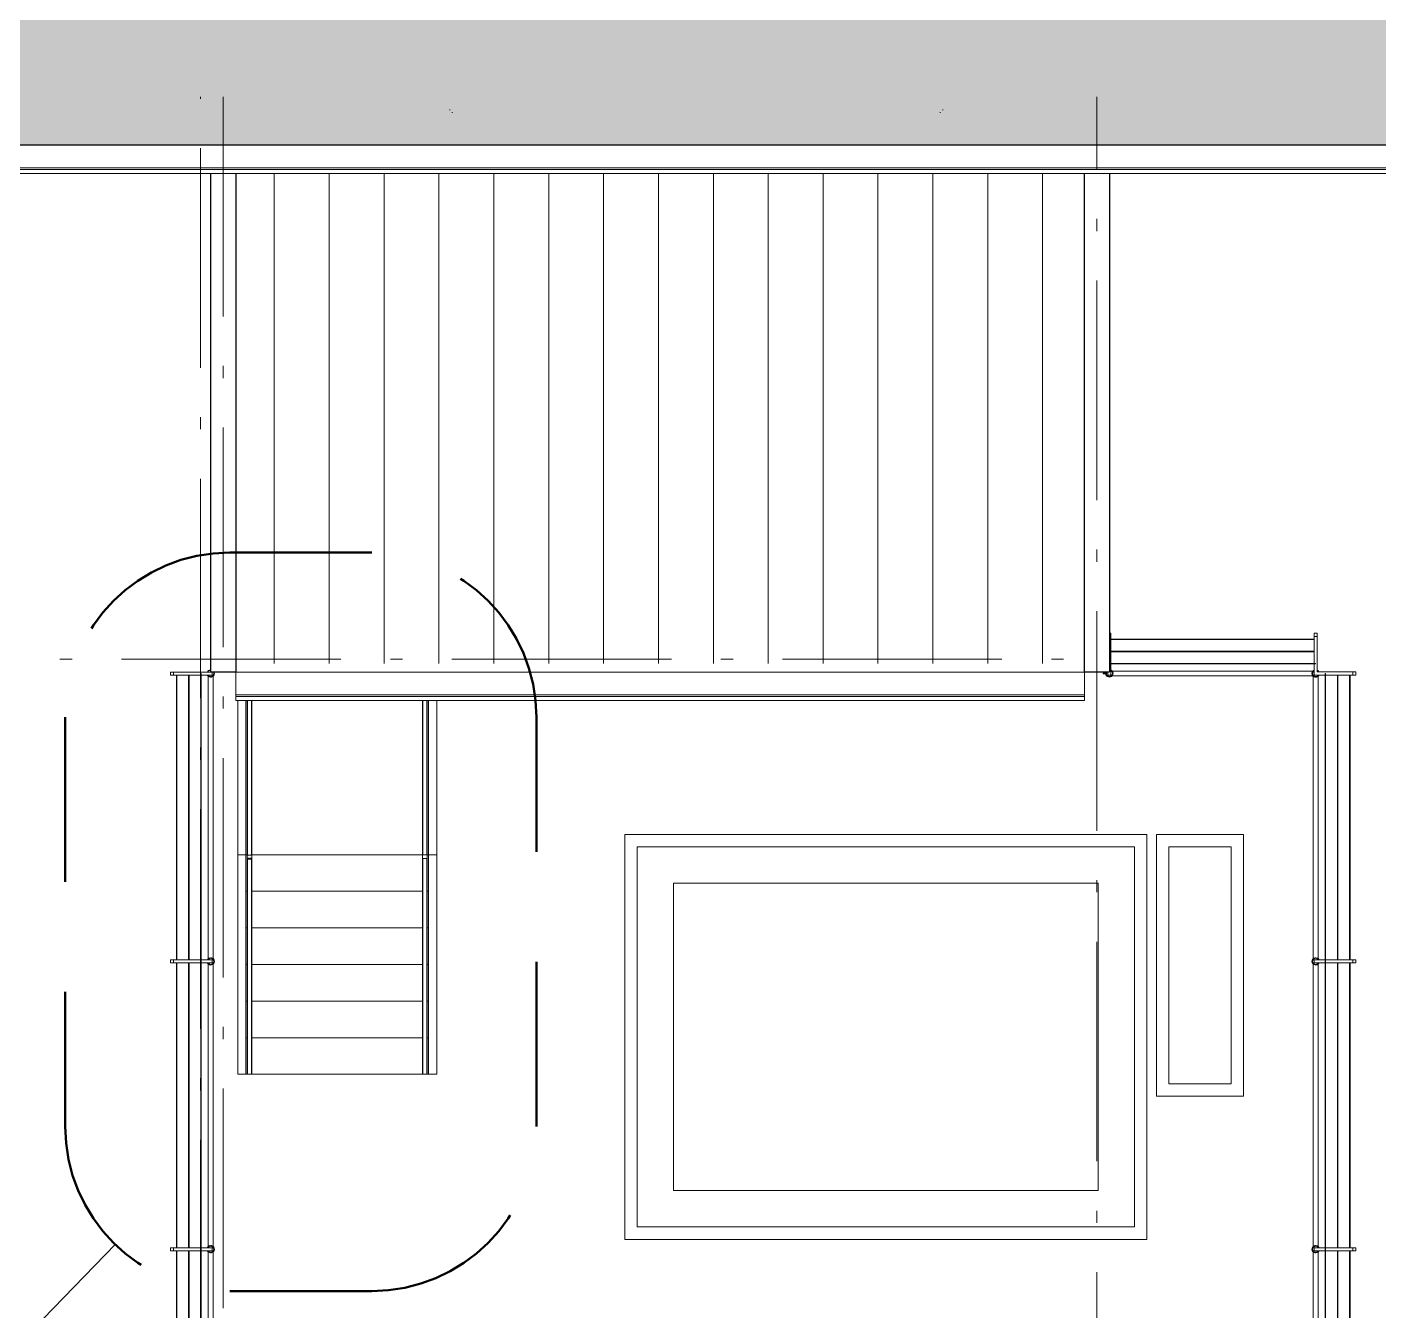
# Model space of a CAD drawing. Header units: metres. Extents: x -55 to 263, y -124 to 62.
# Drawn here: x 83.92 to 95.01, y -70.52 to -59.99 of the extents above; entities that cross this region are included whole.
import ezdxf

# ---------------------------------------------------------------- set-up
doc = ezdxf.new("R2010")
doc.units = ezdxf.units.M
doc.linetypes.add('01_Grid', pattern=[2.61, 1.8, -0.405, 0, -0.405])
doc.linetypes.add('05_Dash 2X', pattern=[2.25, 1.35, -0.9])
for name, color, linetype, lineweight in [('0-1', 7, 'Continuous', 5), ('03EJES-1', 1, '01_Grid', 5), ('06MUREXT-3', 92, 'Continuous', 30), ('13CIVERT', 7, 'Continuous', 5), ('14HATCH-1', 10, 'Continuous', 5), ('14HATCH-2', 254, 'Continuous', 5), ('29NOTAS', 2, 'Continuous', 5), ('29NOTAS-3', 2, '05_Dash 2X', 50), ('46BANQ', 8, 'Continuous', 5), ('53BAPS', 1, 'Continuous', 5), ('53BAPS-1', 53, 'Continuous', 5), ('54ESTRUCTURA-2', 9, 'Continuous', 30), ('54ESTRUCTURA-7', 213, 'Continuous', 9), ('54ESTRUCTURA-8', 255, 'Continuous', 9), ('55BARANDAL', 8, 'Continuous', 5), ('70LINEA', 1, 'Continuous', 5)]:
    doc.layers.add(name, color=color, linetype=linetype, lineweight=lineweight)

# ---------------------------------------------------------------- blocks, each defined once
blk = doc.blocks.new('22011_AR_rvt-1-A1 _ A250')
at = {"layer": '14HATCH-1'}
h = blk.add_hatch(color=256, dxfattribs=at)
h.paths.add_polyline_path([(194.783, -60.769), (194.791, -60.777), (194.797, -60.812), (194.92, -60.812), (194.926, -60.76), (194.92, -60.725), (194.797, -60.725), (194.791, -60.76)])
h.paths.add_polyline_path([(194.783, -45.715), (194.791, -45.724), (194.797, -45.759), (194.92, -45.759), (194.925, -45.7), (194.92, -45.672), (194.797, -45.672), (194.791, -45.706)])
h.paths.add_polyline_path([(194.783, -38.1), (194.791, -38.109), (194.797, -38.144), (194.92, -38.144), (194.926, -38.091), (194.92, -38.056), (194.797, -38.056), (194.791, -38.091)])
h.paths.add_polyline_path([(194.783, -30.475), (194.791, -30.484), (194.797, -30.519), (194.92, -30.519), (194.926, -30.466), (194.92, -30.432), (194.797, -30.432), (194.791, -30.466), (194.784, -30.474)])
h.paths.add_polyline_path([(194.783, -22.86), (194.792, -22.874), (194.797, -22.904), (194.92, -22.904), (194.924, -22.86), (194.791, -22.86)])
h.paths.add_polyline_path([(-11.898, -22.86), (-12.05, -22.86), (-12.041, -22.869), (-12.036, -22.904), (-11.912, -22.901), (-11.902, -22.864)])
h.paths.add_polyline_path([(-12.05, -60.96), (192.852, -60.96), (192.852, -60.903), (192.884, -60.903), (192.884, -60.96), (193.506, -60.96), (193.506, -60.903), (193.538, -60.903), (193.538, -60.96), (194.93, -60.96), (194.926, -60.82), (194.783, -60.82), (194.783, -60.717), (194.93, -60.717), (194.926, -45.767), (194.783, -45.767), (194.783, -45.664), (194.93, -45.664), (194.926, -38.152), (194.783, -38.152), (194.783, -38.048), (194.93, -38.048), (194.926, -30.527), (194.783, -30.527), (194.783, -30.424), (194.93, -30.424), (194.926, -22.912), (194.783, -22.912), (194.783, -22.86), (-11.898, -22.865), (-11.898, -22.912), (-12.05, -22.912), (-12.05, -60.847)])
h.paths.add_polyline_path([(-12.05, -60.769), (-12.041, -60.777), (-12.036, -60.812), (-11.912, -60.812), (-11.907, -60.777), (-11.898, -60.769), (-11.907, -60.76), (-11.912, -60.725), (-12.036, -60.725), (-12.041, -60.76)])
h.paths.add_polyline_path([(-11.931, -60.82), (-12.05, -60.82), (-12.05, -60.717), (-11.898, -60.717), (-11.898, -60.82), (-11.914, -60.82)])
h.paths.add_polyline_path([(176.78, -53.447), (176.248, -53.441), (176.23, -53.441), (176.23, -25.82), (176.61, -25.826), (177.144, -25.824), (177.33, -25.824), (177.33, -53.441), (176.892, -53.447), (176.804, -53.447)])
h.paths.add_polyline_path([(164.588, -53.447), (164.061, -53.441), (164.038, -53.441), (164.038, -25.82), (164.413, -25.826), (164.952, -25.824), (165.138, -25.824), (165.138, -53.441), (164.7, -53.447), (164.612, -53.447)])
h.paths.add_polyline_path([(152.396, -53.447), (151.869, -53.441), (151.846, -53.441), (151.846, -25.82), (152.221, -25.826), (152.76, -25.824), (152.946, -25.824), (152.946, -53.441), (152.508, -53.447), (152.42, -53.447)])
h.paths.add_polyline_path([(140.204, -53.447), (139.672, -53.441), (139.654, -53.441), (139.654, -25.82), (140.029, -25.826), (140.568, -25.824), (140.754, -25.825), (140.754, -53.441), (140.316, -53.447), (140.228, -53.447)])
h.paths.add_polyline_path([(128.012, -53.447), (127.485, -53.441), (127.462, -53.441), (127.462, -25.82), (127.837, -25.826), (128.376, -25.824), (128.562, -25.825), (128.562, -53.441), (128.124, -53.447), (128.036, -53.447)])
h.paths.add_polyline_path([(115.82, -53.447), (115.288, -53.441), (115.27, -53.441), (115.27, -25.82), (115.645, -25.826), (116.184, -25.824), (116.37, -25.825), (116.37, -53.441), (115.932, -53.447), (115.844, -53.447)])
h.paths.add_polyline_path([(103.628, -53.447), (103.101, -53.441), (103.078, -53.441), (103.078, -25.82), (103.453, -25.826), (103.992, -25.824), (104.178, -25.82), (104.178, -53.441), (103.74, -53.447), (103.652, -53.447)])
h.paths.add_polyline_path([(91.436, -53.447), (90.904, -53.441), (90.886, -53.441), (90.886, -25.82), (91.261, -25.826), (91.8, -25.824), (91.986, -25.825), (91.986, -53.441), (91.548, -53.447), (91.46, -53.447)])
h.paths.add_polyline_path([(79.244, -53.447), (78.712, -53.441), (78.694, -53.441), (78.694, -25.82), (79.069, -25.826), (79.608, -25.824), (79.794, -25.82), (79.794, -53.441), (79.356, -53.447), (79.268, -53.447)])
h.paths.add_polyline_path([(67.052, -53.447), (66.525, -53.441), (66.502, -53.441), (66.502, -25.82), (66.877, -25.826), (67.416, -25.824), (67.602, -25.82), (67.602, -53.441), (67.164, -53.447), (67.076, -53.447)])
h.paths.add_polyline_path([(54.86, -53.447), (54.333, -53.441), (54.31, -53.441), (54.31, -25.82), (54.736, -25.826), (55.224, -25.824), (55.41, -25.826), (55.41, -53.441), (54.972, -53.447), (54.884, -53.447)])
h.paths.add_polyline_path([(42.668, -53.447), (42.141, -53.441), (42.118, -53.441), (42.118, -25.82), (42.528, -25.826), (43.032, -25.824), (43.218, -25.826), (43.218, -53.441), (42.78, -53.447), (42.692, -53.447)])
h.paths.add_polyline_path([(30.476, -53.447), (29.949, -53.441), (29.926, -53.441), (29.926, -25.82), (30.301, -25.826), (30.84, -25.824), (31.026, -25.826), (31.026, -53.441), (30.588, -53.447), (30.5, -53.447)])
h.paths.add_polyline_path([(18.284, -53.447), (17.757, -53.441), (17.734, -53.441), (17.734, -25.82), (18.111, -25.826), (18.648, -25.824), (18.834, -25.826), (18.834, -53.441), (18.396, -53.447), (18.308, -53.447)])
h.paths.add_polyline_path([(6.092, -53.447), (5.565, -53.441), (5.542, -53.441), (5.542, -25.82), (5.917, -25.826), (6.456, -25.824), (6.642, -25.826), (6.642, -53.441), (6.204, -53.447), (6.116, -53.447)])
h.paths.add_polyline_path([(-6.1, -53.447), (-6.632, -53.441), (-6.65, -53.441), (-6.65, -25.82), (-6.275, -25.826), (-5.736, -25.824), (-5.55, -25.822), (-5.55, -53.441), (-5.988, -53.447), (-6.076, -53.447)])
h.paths.add_polyline_path([(-12.05, -53.34), (-12.041, -53.349), (-12.036, -53.384), (-11.912, -53.384), (-11.907, -53.349), (-11.898, -53.34), (-11.907, -53.331), (-11.912, -53.296), (-12.036, -53.296), (-12.041, -53.331)])
h.paths.add_polyline_path([(-11.898, -53.392), (-12.05, -53.392), (-12.05, -53.288), (-11.898, -53.288), (-11.898, -53.384)])
h.paths.add_polyline_path([(194.778, -53.34), (194.787, -53.352), (194.792, -53.384), (194.916, -53.384), (194.921, -53.349), (194.93, -53.34), (194.921, -53.331), (194.916, -53.296), (194.792, -53.296), (194.787, -53.331)])
h.paths.add_polyline_path([(194.787, -53.392), (194.778, -53.392), (194.778, -53.288), (194.93, -53.288), (194.93, -53.392), (194.792, -53.392)])
h.paths.add_polyline_path([(-12.05, -45.715), (-12.041, -45.724), (-12.036, -45.759), (-11.912, -45.759), (-11.907, -45.724), (-11.898, -45.715), (-11.908, -45.7), (-11.912, -45.672), (-12.036, -45.672), (-12.041, -45.706)])
h.paths.add_polyline_path([(-11.907, -45.767), (-12.05, -45.767), (-12.05, -45.664), (-11.898, -45.664), (-11.898, -45.767)])
h.paths.add_polyline_path([(-12.05, -38.1), (-12.041, -38.109), (-12.036, -38.144), (-11.912, -38.144), (-11.907, -38.109), (-11.898, -38.1), (-11.907, -38.091), (-11.912, -38.056), (-12.036, -38.056), (-12.041, -38.091)])
h.paths.add_polyline_path([(-11.907, -38.152), (-12.05, -38.152), (-12.05, -38.048), (-11.898, -38.048), (-11.898, -38.152)])
h.paths.add_polyline_path([(-12.05, -30.475), (-12.041, -30.484), (-12.036, -30.519), (-11.912, -30.519), (-11.907, -30.484), (-11.901, -30.472), (-11.907, -30.466), (-11.912, -30.432), (-12.036, -30.432), (-12.041, -30.466)])
h.paths.add_polyline_path([(-11.898, -30.527), (-12.05, -30.527), (-12.05, -30.424), (-11.898, -30.424), (-11.898, -30.484)])
at = {"layer": '53BAPS-1'}
for p, q in [((192.852, -60.962), (-12.05, -60.962)), ((192.852, -61.162), (-12.05, -61.162)), ((170.694, -61.15), (12.289, -61.15)), ((192.852, -61.196), (-12.05, -61.196))]:
    blk.add_line(p, q, dxfattribs=at)
at = {"layer": '54ESTRUCTURA-2'}
blk.add_line((-12.05, -60.96), (192.852, -60.96), dxfattribs=at)
blk = doc.blocks.new('JP-608 - JP-608-1565149-A1 _ A250')
at = {"layer": '54ESTRUCTURA-7'}
for p, q in [((140.178, -60.691), (140.178, -60.697)), ((140.199, -60.67), (140.199, -60.676))]:
    blk.add_line(p, q, dxfattribs=at)
blk = doc.blocks.new('JP-609 - JP-609-V508-A1 _ A250')
at = {"layer": '54ESTRUCTURA-7'}
for p, q in [((99.581, -60.676), (99.581, -60.67)), ((99.602, -60.697), (99.602, -60.691))]:
    blk.add_line(p, q, dxfattribs=at)
blk = doc.blocks.new('22011_ST_rvt-1-A1 _ A250')
at = {"layer": '54ESTRUCTURA-8'}
for name, p in [('JP-609 - JP-609-V508-A1 _ A250', (-12.192, 0)), ('JP-608 - JP-608-1565149-A1 _ A250', (-48.768, 0))]:
    blk.add_blockref(name, p, dxfattribs=at)
blk = doc.blocks.new('Railing - Railing-7553720-A1 _ A250')
at = {"layer": '55BARANDAL'}
for p, q in [((87.166, -65.516), (87.166, -66.78)), ((87.204, -65.516), (87.204, -66.78)), ((87.166, -66.78), (87.166, -66.811)), ((87.166, -66.811), (87.166, -68.58)), ((87.204, -66.78), (87.204, -66.811)), ((87.204, -66.811), (87.204, -68.58))]:
    blk.add_line(p, q, dxfattribs=at)
blk = doc.blocks.new('Top Rail Type - Top Rail_Internal_-7553723-A1 _ A250')
at = {"layer": '55BARANDAL'}
for p, q in [((87.169, -65.516), (87.169, -66.78)), ((87.2, -66.78), (87.2, -65.516)), ((87.169, -66.78), (87.2, -66.78)), ((87.169, -66.811), (87.169, -68.58)), ((87.2, -68.58), (87.2, -66.811))]:
    blk.add_line(p, q, dxfattribs=at)
at = {"layer": '55BARANDAL', "flags": 128}
for points in [[(87.169, -66.811), (87.169, -66.811), (87.171, -66.811), (87.173, -66.811), (87.177, -66.811), (87.18, -66.811), (87.185, -66.811), (87.189, -66.811), (87.193, -66.811), (87.196, -66.811), (87.198, -66.811), (87.2, -66.811), (87.2, -66.811)], [(87.2, -68.58), (87.2, -68.58), (87.198, -68.58), (87.196, -68.58), (87.193, -68.58), (87.189, -68.58), (87.185, -68.58), (87.18, -68.58), (87.177, -68.58), (87.173, -68.58), (87.171, -68.58), (87.169, -68.58), (87.169, -68.58)]]:
    blk.add_lwpolyline(points, dxfattribs=at)
blk = doc.blocks.new('Top Rail Type - Top Rail_Internal_-V518-A1 _ A250')
at = {"layer": '55BARANDAL'}
for p, q in [((87.169, -65.516), (87.169, -66.78)), ((87.2, -65.516), (87.2, -66.78)), ((87.169, -66.811), (87.169, -68.58)), ((87.2, -66.811), (87.2, -68.58))]:
    blk.add_line(p, q, dxfattribs=at)
blk = doc.blocks.new('Railing - Railing-8155880-A1 _ A250')
at = {"layer": '55BARANDAL'}
for p, q in [((85.727, -66.78), (85.727, -65.516)), ((85.765, -66.78), (85.765, -65.516)), ((85.727, -66.811), (85.727, -66.78)), ((85.727, -68.58), (85.727, -66.811)), ((85.765, -66.811), (85.765, -66.78)), ((85.765, -68.58), (85.765, -66.811))]:
    blk.add_line(p, q, dxfattribs=at)
blk = doc.blocks.new('Top Rail Type - Top Rail_Internal_-8156015-A1 _ A250')
at = {"layer": '55BARANDAL'}
for p, q in [((85.73, -65.516), (85.73, -66.78)), ((85.762, -66.78), (85.762, -65.516)), ((85.73, -66.811), (85.73, -68.58)), ((85.762, -68.58), (85.762, -66.811))]:
    blk.add_line(p, q, dxfattribs=at)
at = {"layer": '55BARANDAL', "flags": 128}
for points in [[(85.762, -66.78), (85.762, -66.781), (85.76, -66.782), (85.757, -66.783), (85.754, -66.784), (85.75, -66.784), (85.746, -66.784), (85.742, -66.784), (85.738, -66.784), (85.735, -66.783), (85.732, -66.782), (85.731, -66.781), (85.73, -66.78)], [(85.742, -66.807), (85.738, -66.808), (85.735, -66.808), (85.732, -66.809), (85.731, -66.81), (85.73, -66.811)], [(85.73, -66.811), (85.731, -66.812), (85.732, -66.813), (85.735, -66.814), (85.738, -66.815), (85.742, -66.815), (85.746, -66.816), (85.75, -66.815), (85.754, -66.815), (85.757, -66.814), (85.76, -66.813), (85.762, -66.812), (85.762, -66.811)], [(85.762, -66.811), (85.762, -66.81), (85.76, -66.809), (85.757, -66.808), (85.754, -66.808), (85.75, -66.807)], [(85.762, -68.58), (85.762, -68.58), (85.76, -68.58), (85.757, -68.58), (85.754, -68.58), (85.75, -68.58), (85.746, -68.58), (85.742, -68.58), (85.738, -68.58), (85.735, -68.58), (85.732, -68.58), (85.731, -68.58), (85.73, -68.58)]]:
    blk.add_lwpolyline(points, dxfattribs=at)
blk = doc.blocks.new('Top Rail Type - Top Rail_Internal_-V529-A1 _ A250')
at = {"layer": '55BARANDAL'}
for p, q in [((85.73, -66.78), (85.73, -65.516)), ((85.762, -66.78), (85.762, -65.516)), ((85.73, -66.811), (85.762, -66.811)), ((85.73, -68.58), (85.73, -66.811)), ((85.762, -68.58), (85.762, -66.811))]:
    blk.add_line(p, q, dxfattribs=at)
blk = doc.blocks.new('Railing - Wire Post - Chainlink-V536-A1 _ A250')
at = {"layer": '55BARANDAL'}
for p, q in [((-0.331, 0.013), (-0.331, -0.013)), ((-0.331, 0.013), (-0.304, 0.013)), ((-0.304, 0.013), (-0.304, -0.013)), ((-0.013, 0.013), (-0.304, 0.013)), ((0.013, -0.013), (0.013, 0.013)), ((-0.331, -0.013), (-0.304, -0.013)), ((0.013, -0.013), (-0.304, -0.013))]:
    blk.add_line(p, q, dxfattribs=at)
for radius, start, end in [(0.0301, 206.3748, 2.2872), (0.0301, 206.3748, 2.2872), (0.0301, 119.4471, 148.7371), (0.0301, 119.4471, 148.7371), (0.0301, 119.4471, 148.7371), (0.0301, 119.4471, 148.7371), (0.0301, 119.4471, 148.7371), (0.0301, 119.4471, 148.7371), (0.0301, 119.4471, 148.7371), (0.0301, 119.4471, 148.7371), (0.0301, 119.4471, 148.7371), (0.0301, 119.4471, 148.7371), (0.0301, 119.4471, 148.7371), (0.0301, 119.4471, 148.7371), (0.0251, 120, 150), (0.0251, 210, 0), (0.0251, 126, 148.3274), (0.0251, 270, 54), (0.0251, 0, 60), (0.0301, 2.2872, 60.8672), (0.0301, 2.2872, 60.8672), (0.0301, 46.2222, 60.8672), (0.0301, 46.2222, 60.8672), (0.0301, 46.2222, 60.8672), (0.0301, 46.2222, 60.8672), (0.0301, 46.2222, 60.8672), (0.0301, 46.2222, 60.8672), (0.0301, 46.2222, 60.8672), (0.0301, 46.2222, 60.8672), (0.0301, 46.2222, 60.8672), (0.0301, 46.2222, 60.8672), (0.0251, 0, 30), (0.0251, 330, 0), (0.0301, 206.3748, 220.5487), (0.0301, 206.3748, 220.5487), (0.0301, 206.3748, 220.5487), (0.0301, 206.3748, 220.5487), (0.0301, 206.3748, 220.5487), (0.0301, 206.3748, 220.5487), (0.0301, 206.3748, 220.5487), (0.0301, 206.3748, 220.5487), (0.0301, 206.3748, 220.5487), (0.0301, 206.3748, 220.5487), (0.0251, 211.6726, 270), (0.0251, 240, 300)]:
    blk.add_arc((0, 0), radius, start, end, dxfattribs=at)
blk = doc.blocks.new('Railing - Wire Post - Chainlink-V537-A1 _ A250')
at = {"layer": '55BARANDAL'}
for p, q in [((-0.331, 0.013), (-0.331, -0.012)), ((-0.331, 0.013), (-0.304, 0.013)), ((-0.304, 0.013), (-0.304, -0.012)), ((0.013, 0.013), (-0.304, 0.013)), ((0.013, -0.012), (0.013, 0.013)), ((-0.331, -0.012), (-0.304, -0.012)), ((0.013, -0.012), (-0.304, -0.012)), ((-0.003, -0.03), (-0.003, -0.052)), ((-0.003, -0.052), (-0.003, -0.03)), ((-0.003, -0.03), (-0.003, -0.052)), ((-0.003, -0.052), (-0.003, -0.03)), ((-0.003, -0.03), (-0.003, -0.052)), ((-0.003, -0.052), (-0.003, -0.03)), ((-0.003, -0.03), (-0.003, -0.052)), ((-0.003, -0.052), (-0.003, -0.03)), ((-0.002, -0.052), (-0.002, -0.033))]:
    blk.add_line(p, q, dxfattribs=at)
for radius, start, end in [(0.0301, 2.2872, 148.7371), (0.0301, 2.2872, 148.7371), (0.0301, 134.0921, 148.7371), (0.0301, 134.0921, 148.7371), (0.0301, 134.0921, 148.7371), (0.0301, 134.0921, 148.7371), (0.0301, 134.0921, 148.7371), (0.0301, 134.0921, 148.7371), (0.0301, 134.0921, 148.7371), (0.0301, 134.0921, 148.7371), (0.0251, 0, 150), (0.0251, 90, 148.3274), (0.0251, 60, 120), (0.0251, 325.3957, 90), (0.0301, 2.2872, 46.2222), (0.0301, 2.2872, 46.2222), (0.0301, 2.2872, 46.2222), (0.0301, 2.2872, 46.2222), (0.0301, 2.2872, 46.2222), (0.0301, 2.2872, 46.2222), (0.0301, 2.2872, 46.2222), (0.0301, 2.2872, 46.2222), (0.0251, 0, 30), (0.0251, 0, 30), (0.0251, 0, 30), (0.0251, 0, 30), (0.0251, 0, 30), (0.0251, 0, 30), (0.0251, 0, 30), (0.0251, 0, 30), (0.0251, 0, 30), (0.0251, 330, 0), (0.0251, 330, 0), (0.0251, 330, 0), (0.0251, 330, 0), (0.0251, 330, 0), (0.0251, 330, 0), (0.0251, 330, 0), (0.0251, 330, 0), (0.0251, 330, 0), (0.0251, 330, 0), (0.0301, 333.9395, 2.2872), (0.0301, 333.9395, 2.2872), (0.0301, 333.9395, 2.2872), (0.0301, 333.9395, 2.2872), (0.0301, 333.9395, 2.2872), (0.0301, 333.9395, 2.2872), (0.0301, 333.9395, 2.2872), (0.0301, 333.9395, 2.2872), (0.0301, 333.9395, 2.2872), (0.0301, 333.9395, 2.2872), (0.0301, 206.3748, 263.0702), (0.0301, 206.3748, 263.0702), (0.0301, 206.3748, 263.0702), (0.0301, 206.3748, 263.0702), (0.0301, 206.3748, 263.0702), (0.0301, 206.3748, 263.0702), (0.0301, 206.3748, 263.0702), (0.0301, 206.3748, 263.0702), (0.0301, 206.3748, 263.0702), (0.0301, 206.3748, 263.0702), (0.0251, 210, 270), (0.0251, 211.6726, 270), (0.0251, 240, 270), (0.0251, 240, 270), (0.0251, 240, 270), (0.0251, 240, 270), (0.0251, 240, 270), (0.0251, 240, 270), (0.0251, 240, 270), (0.0251, 240, 270), (0.0251, 240, 270), (0.0301, 265.2285, 270), (0.0301, 265.2285, 270), (0.0301, 265.2285, 270), (0.0301, 265.2285, 270), (0.0301, 265.2285, 270), (0.0301, 265.2285, 270), (0.0301, 265.2285, 270), (0.0301, 265.2285, 270)]:
    blk.add_arc((0, 0), radius, start, end, dxfattribs=at)
blk = doc.blocks.new('Railing - Wire Post - Chainlink-V524-A1 _ A250')
at = {"layer": '55BARANDAL'}
for p, q in [((-0.331, 0.013), (-0.331, -0.012)), ((-0.331, 0.013), (-0.304, 0.013)), ((-0.304, 0.013), (-0.304, -0.012)), ((0.013, 0.013), (-0.304, 0.013)), ((0.013, -0.012), (0.013, 0.013)), ((-0.331, -0.012), (-0.304, -0.012)), ((0.013, -0.012), (-0.304, -0.012))]:
    blk.add_line(p, q, dxfattribs=at)
for radius, start, end in [(0.0301, 206.3748, 2.2872), (0.0301, 206.3748, 2.2872), (0.0301, 2.2872, 148.7371), (0.0301, 2.2872, 148.7371), (0.0301, 134.0921, 148.7371), (0.0301, 134.0921, 148.7371), (0.0301, 134.0921, 148.7371), (0.0301, 134.0921, 148.7371), (0.0301, 134.0921, 148.7371), (0.0301, 134.0921, 148.7371), (0.0301, 134.0921, 148.7371), (0.0301, 134.0921, 148.7371), (0.0301, 134.0921, 148.7371), (0.0301, 134.0921, 148.7371), (0.0251, 0, 150), (0.0251, 210, 0), (0.0251, 90, 148.3274), (0.0251, 60, 120), (0.0251, 270, 90), (0.0301, 2.2872, 46.2222), (0.0301, 2.2872, 46.2222), (0.0301, 2.2872, 46.2222), (0.0301, 2.2872, 46.2222), (0.0301, 2.2872, 46.2222), (0.0301, 2.2872, 46.2222), (0.0301, 2.2872, 46.2222), (0.0301, 2.2872, 46.2222), (0.0301, 2.2872, 46.2222), (0.0301, 2.2872, 46.2222), (0.0251, 0, 30), (0.0251, 0, 30), (0.0251, 0, 30), (0.0251, 0, 30), (0.0251, 0, 30), (0.0251, 0, 30), (0.0251, 0, 30), (0.0251, 0, 30), (0.0251, 0, 30), (0.0251, 0, 30), (0.0251, 0, 30), (0.0251, 330, 0), (0.0251, 330, 0), (0.0251, 330, 0), (0.0251, 330, 0), (0.0251, 330, 0), (0.0251, 330, 0), (0.0251, 330, 0), (0.0251, 330, 0), (0.0251, 330, 0), (0.0251, 330, 0), (0.0251, 330, 0), (0.0301, 319.7656, 2.2872), (0.0301, 319.7656, 2.2872), (0.0301, 319.7656, 2.2872), (0.0301, 319.7656, 2.2872), (0.0301, 319.7656, 2.2872), (0.0301, 319.7656, 2.2872), (0.0301, 319.7656, 2.2872), (0.0301, 319.7656, 2.2872), (0.0301, 319.7656, 2.2872), (0.0301, 319.7656, 2.2872), (0.0301, 206.3748, 220.5487), (0.0301, 206.3748, 220.5487), (0.0301, 206.3748, 220.5487), (0.0301, 206.3748, 220.5487), (0.0301, 206.3748, 220.5487), (0.0301, 206.3748, 220.5487), (0.0301, 206.3748, 220.5487), (0.0301, 206.3748, 220.5487), (0.0301, 206.3748, 220.5487), (0.0301, 206.3748, 220.5487), (0.0251, 211.6726, 270), (0.0251, 240, 300)]:
    blk.add_arc((0, 0), radius, start, end, dxfattribs=at)
blk = doc.blocks.new('Railing - Wire Post - Chainlink-V538-A1 _ A250')
at = {"layer": '55BARANDAL'}
for p, q in [((-0.331, 0.013), (-0.331, -0.012)), ((-0.331, 0.013), (-0.304, 0.013)), ((-0.304, 0.013), (-0.304, -0.012)), ((0.013, 0.013), (-0.304, 0.013)), ((0.013, -0.012), (0.013, 0.013)), ((-0.331, -0.012), (-0.304, -0.012)), ((0.013, -0.012), (-0.304, -0.012))]:
    blk.add_line(p, q, dxfattribs=at)
for radius, start, end in [(0.0301, 206.3748, 2.2872), (0.0301, 206.3748, 2.2872), (0.0301, 2.2872, 148.7371), (0.0301, 2.2872, 148.7371), (0.0301, 134.0921, 148.7371), (0.0301, 134.0921, 148.7371), (0.0301, 134.0921, 148.7371), (0.0301, 134.0921, 148.7371), (0.0301, 134.0921, 148.7371), (0.0301, 134.0921, 148.7371), (0.0301, 134.0921, 148.7371), (0.0301, 134.0921, 148.7371), (0.0301, 134.0921, 148.7371), (0.0251, 0, 150), (0.0251, 210, 0), (0.0251, 90, 148.3274), (0.0251, 60, 120), (0.0251, 270, 90), (0.0301, 2.2872, 46.2222), (0.0301, 2.2872, 46.2222), (0.0301, 2.2872, 46.2222), (0.0301, 2.2872, 46.2222), (0.0301, 2.2872, 46.2222), (0.0301, 2.2872, 46.2222), (0.0301, 2.2872, 46.2222), (0.0301, 2.2872, 46.2222), (0.0301, 2.2872, 46.2222), (0.0251, 0, 30), (0.0251, 0, 30), (0.0251, 0, 30), (0.0251, 0, 30), (0.0251, 0, 30), (0.0251, 0, 30), (0.0251, 0, 30), (0.0251, 0, 30), (0.0251, 0, 30), (0.0251, 0, 30), (0.0251, 330, 0), (0.0251, 330, 0), (0.0251, 330, 0), (0.0251, 330, 0), (0.0251, 330, 0), (0.0251, 330, 0), (0.0251, 330, 0), (0.0251, 330, 0), (0.0251, 330, 0), (0.0251, 330, 0), (0.0301, 319.7656, 2.2872), (0.0301, 319.7656, 2.2872), (0.0301, 319.7656, 2.2872), (0.0301, 319.7656, 2.2872), (0.0301, 319.7656, 2.2872), (0.0301, 319.7656, 2.2872), (0.0301, 319.7656, 2.2872), (0.0301, 319.7656, 2.2872), (0.0301, 319.7656, 2.2872), (0.0301, 206.3748, 220.5487), (0.0301, 206.3748, 220.5487), (0.0301, 206.3748, 220.5487), (0.0301, 206.3748, 220.5487), (0.0301, 206.3748, 220.5487), (0.0301, 206.3748, 220.5487), (0.0301, 206.3748, 220.5487), (0.0301, 206.3748, 220.5487), (0.0301, 206.3748, 220.5487), (0.0251, 211.6726, 270), (0.0251, 240, 300)]:
    blk.add_arc((0, 0), radius, start, end, dxfattribs=at)
blk = doc.blocks.new('Railing - Railing-8357510-A1 _ A250')
at = {"layer": '55BARANDAL'}
for p, q in [((85.347, -65.294), (85.347, -72.374)), ((85.351, -65.294), (85.347, -65.294)), ((85.351, -72.374), (85.351, -65.294)), ((85.147, -65.306), (85.147, -67.641)), ((85.151, -67.641), (85.151, -65.306)), ((85.247, -65.306), (85.247, -67.641)), ((85.251, -67.641), (85.251, -65.306)), ((85.409, -65.307), (85.409, -67.641)), ((85.449, -67.641), (85.449, -65.307)), ((85.147, -67.666), (85.147, -70.001)), ((85.151, -70.001), (85.151, -67.666)), ((85.247, -67.666), (85.247, -70.001)), ((85.251, -70.001), (85.251, -67.666)), ((85.409, -67.667), (85.409, -70.001)), ((85.449, -70.001), (85.449, -67.667)), ((85.147, -70.026), (85.147, -72.361)), ((85.151, -72.361), (85.151, -70.026)), ((85.247, -70.026), (85.247, -72.361)), ((85.251, -72.361), (85.251, -70.026)), ((85.409, -70.027), (85.409, -72.359)), ((85.449, -72.359), (85.449, -70.027)), ((85.347, -72.374), (85.351, -72.374))]:
    blk.add_line(p, q, dxfattribs=at)
at = {"extrusion": (0, 0, -1), "zscale": -1, "rotation": 180}
for name, p in [('Railing - Wire Post - Chainlink-V537-A1 _ A250', (-85.429, -65.294)), ('Railing - Wire Post - Chainlink-V538-A1 _ A250', (-85.429, -67.654)), ('Railing - Wire Post - Chainlink-V524-A1 _ A250', (-85.429, -70.014)), ('Railing - Wire Post - Chainlink-V536-A1 _ A250', (-85.429, -72.374))]:
    blk.add_blockref(name, p, dxfattribs=at)
blk = doc.blocks.new('Railing - Wire Post - Chainlink-V521-A1 _ A250')
at = {"layer": '55BARANDAL'}
for p, q in [((-0.331, 0.013), (-0.331, -0.012)), ((-0.331, 0.013), (-0.304, 0.013)), ((-0.304, 0.013), (-0.304, -0.012)), ((0.013, 0.013), (-0.304, 0.013)), ((0.013, -0.012), (0.013, 0.013)), ((-0.331, -0.012), (-0.304, -0.012)), ((0.013, -0.012), (-0.304, -0.012))]:
    blk.add_line(p, q, dxfattribs=at)
for radius, start, end in [(0.0301, 206.3748, 2.2872), (0.0301, 206.3748, 2.2872), (0.0301, 119.4471, 148.7371), (0.0301, 119.4471, 148.7371), (0.0301, 119.4471, 148.7371), (0.0301, 119.4471, 148.7371), (0.0301, 119.4471, 148.7371), (0.0301, 119.4471, 148.7371), (0.0301, 119.4471, 148.7371), (0.0301, 119.4471, 148.7371), (0.0301, 119.4471, 148.7371), (0.0301, 119.4471, 148.7371), (0.0301, 119.4471, 148.7371), (0.0301, 119.4471, 148.7371), (0.0251, 120, 150), (0.0251, 210, 0), (0.0251, 126, 148.3274), (0.0251, 270, 54), (0.0251, 0, 60), (0.0301, 2.2872, 60.8672), (0.0301, 2.2872, 60.8672), (0.0301, 46.2222, 60.8672), (0.0301, 46.2222, 60.8672), (0.0301, 46.2222, 60.8672), (0.0301, 46.2222, 60.8672), (0.0301, 46.2222, 60.8672), (0.0301, 46.2222, 60.8672), (0.0301, 46.2222, 60.8672), (0.0301, 46.2222, 60.8672), (0.0301, 46.2222, 60.8672), (0.0301, 46.2222, 60.8672), (0.0251, 0, 30), (0.0251, 330, 0), (0.0301, 206.3748, 220.5487), (0.0301, 206.3748, 220.5487), (0.0301, 206.3748, 220.5487), (0.0301, 206.3748, 220.5487), (0.0301, 206.3748, 220.5487), (0.0301, 206.3748, 220.5487), (0.0301, 206.3748, 220.5487), (0.0301, 206.3748, 220.5487), (0.0301, 206.3748, 220.5487), (0.0301, 206.3748, 220.5487), (0.0251, 211.6726, 270), (0.0251, 240, 300)]:
    blk.add_arc((0, 0), radius, start, end, dxfattribs=at)
blk = doc.blocks.new('Railing - Wire Post - Chainlink-V539-A1 _ A250')
at = {"layer": '55BARANDAL'}
for p, q in [((-0.331, 0.013), (-0.331, -0.013)), ((-0.331, 0.013), (-0.304, 0.013)), ((-0.304, 0.013), (-0.304, -0.013)), ((0.013, 0.013), (-0.304, 0.013)), ((0.013, -0.013), (0.013, 0.013)), ((-0.331, -0.013), (-0.304, -0.013)), ((-0.013, -0.013), (-0.304, -0.013))]:
    blk.add_line(p, q, dxfattribs=at)
for radius, start, end in [(0.0301, 2.2872, 148.7371), (0.0301, 2.2872, 148.7371), (0.0301, 134.0921, 148.7371), (0.0301, 134.0921, 148.7371), (0.0301, 134.0921, 148.7371), (0.0301, 134.0921, 148.7371), (0.0301, 134.0921, 148.7371), (0.0301, 134.0921, 148.7371), (0.0301, 134.0921, 148.7371), (0.0301, 134.0921, 148.7371), (0.0301, 134.0921, 148.7371), (0.0301, 134.0921, 148.7371), (0.0251, 0, 150), (0.0251, 90, 148.3274), (0.0251, 60, 120), (0.0251, 306, 90), (0.0251, 300, 0), (0.0301, 305.5918, 2.2872), (0.0301, 305.5918, 2.2872), (0.0251, 0, 30), (0.0251, 330, 0), (0.0301, 206.3748, 234.7225), (0.0301, 206.3748, 234.7225), (0.0301, 206.3748, 234.7225), (0.0301, 206.3748, 234.7225), (0.0301, 206.3748, 234.7225), (0.0301, 206.3748, 234.7225), (0.0301, 206.3748, 234.7225), (0.0301, 206.3748, 234.7225), (0.0301, 206.3748, 234.7225), (0.0301, 206.3748, 234.7225), (0.0301, 206.3748, 234.7225), (0.0301, 206.3748, 234.7225), (0.0251, 210, 240), (0.0251, 211.6726, 234), (0.0301, 305.5918, 319.7656), (0.0301, 305.5918, 319.7656), (0.0301, 305.5918, 319.7656), (0.0301, 305.5918, 319.7656), (0.0301, 305.5918, 319.7656), (0.0301, 305.5918, 319.7656), (0.0301, 305.5918, 319.7656), (0.0301, 305.5918, 319.7656), (0.0301, 305.5918, 319.7656), (0.0301, 305.5918, 319.7656)]:
    blk.add_arc((0, 0), radius, start, end, dxfattribs=at)
blk = doc.blocks.new('Railing - Railing-8357824-A1 _ A250')
at = {"layer": '55BARANDAL'}
for p, q in [((94.567, -65.294), (94.567, -72.374)), ((94.571, -65.294), (94.567, -65.294)), ((94.571, -72.374), (94.571, -65.294)), ((94.469, -65.308), (94.469, -67.641)), ((94.509, -67.641), (94.509, -65.308)), ((94.667, -65.306), (94.667, -67.641)), ((94.671, -67.641), (94.671, -65.306)), ((94.767, -65.306), (94.767, -67.641)), ((94.771, -67.641), (94.771, -65.306)), ((94.469, -67.667), (94.469, -70.001)), ((94.509, -70.001), (94.509, -67.667)), ((94.667, -67.666), (94.667, -70.001)), ((94.671, -70.001), (94.671, -67.666)), ((94.767, -67.666), (94.767, -70.001)), ((94.771, -70.001), (94.771, -67.666)), ((94.469, -70.027), (94.469, -72.361)), ((94.509, -72.361), (94.509, -70.027)), ((94.667, -70.026), (94.667, -72.361)), ((94.671, -72.361), (94.671, -70.026)), ((94.767, -70.026), (94.767, -72.361)), ((94.771, -72.361), (94.771, -70.026)), ((94.567, -72.374), (94.571, -72.374))]:
    blk.add_line(p, q, dxfattribs=at)
at = {"rotation": 180}
for name, p in [('Railing - Wire Post - Chainlink-V539-A1 _ A250', (94.489, -65.294)), ('Railing - Wire Post - Chainlink-V524-A1 _ A250', (94.489, -67.654)), ('Railing - Wire Post - Chainlink-V524-A1 _ A250', (94.489, -70.014)), ('Railing - Wire Post - Chainlink-V521-A1 _ A250', (94.489, -72.374))]:
    blk.add_blockref(name, p, dxfattribs=at)
blk = doc.blocks.new('Railing - Wire Post - Chainlink-V540-A1 _ A250')
at = {"layer": '55BARANDAL'}
for p, q in [((0.013, 0.013), (-0.014, 0.013)), ((-0.003, 0.052), (-0.003, 0.03)), ((-0.003, 0.03), (-0.003, 0.052)), ((-0.003, 0.052), (-0.003, 0.03)), ((-0.003, 0.03), (-0.003, 0.052)), ((-0.003, 0.052), (-0.003, 0.03)), ((-0.003, 0.03), (-0.003, 0.052)), ((0.002, 0.052), (-0.003, 0.052)), ((-0.003, 0.052), (-0.003, 0.03)), ((-0.003, 0.03), (-0.003, 0.052)), ((-0.003, 0.052), (-0.003, 0.03)), ((-0.003, 0.03), (-0.003, 0.052)), ((-0.002, 0.052), (0.001, 0.052)), ((-0.002, 0.033), (-0.002, 0.052)), ((-0.002, 0.033), (-0.002, 0.044)), ((0.001, 0.033), (-0.002, 0.033)), ((0.001, 0.052), (0.001, 0.033)), ((0.001, 0.044), (0.001, 0.033)), ((0.002, 0.03), (0.002, 0.052)), ((0.002, 0.052), (0.002, 0.03)), ((0.002, 0.03), (0.002, 0.052)), ((0.002, 0.052), (0.002, 0.03)), ((0.002, 0.03), (0.002, 0.052)), ((0.002, 0.052), (0.002, 0.03)), ((0.002, 0.03), (0.002, 0.052)), ((0.002, 0.052), (0.002, 0.03)), ((0.002, 0.03), (0.002, 0.052)), ((0.002, 0.052), (0.002, 0.03)), ((0.013, -0.013), (0.013, 0.013)), ((-0.331, -0.001), (-0.331, -0.013)), ((-0.331, -0.013), (-0.304, -0.013)), ((-0.304, -0.001), (-0.304, -0.013)), ((0.013, -0.013), (-0.304, -0.013))]:
    blk.add_line(p, q, dxfattribs=at)
for radius, start, end in [(0.0301, 206.3748, 2.2872), (0.0301, 206.3748, 2.2872), (0.0251, 210, 0), (0.0301, 2.2872, 116.857), (0.0301, 2.2872, 116.857), (0.0301, 2.2872, 116.857), (0.0301, 2.2872, 116.857), (0.0301, 2.2872, 116.857), (0.0301, 2.2872, 116.857), (0.0301, 2.2872, 116.857), (0.0301, 2.2872, 116.857), (0.0301, 2.2872, 116.857), (0.0301, 2.2872, 116.857), (0.0301, 2.2872, 116.857), (0.0301, 2.2872, 116.857), (0.0251, 90, 123.0507), (0.0251, 0, 120), (0.0251, 60, 120), (0.0251, 60, 120), (0.0251, 60, 120), (0.0251, 60, 120), (0.0251, 60, 120), (0.0251, 60, 120), (0.0251, 60, 120), (0.0251, 60, 120), (0.0251, 60, 120), (0.0251, 60, 120), (0.0251, 60, 120), (0.0301, 85.2285, 94.7715), (0.0301, 85.2285, 94.7715), (0.0301, 85.2285, 94.7715), (0.0301, 85.2285, 94.7715), (0.0301, 85.2285, 94.7715), (0.0301, 85.2285, 94.7715), (0.0301, 85.2285, 94.7715), (0.0301, 85.2285, 94.7715), (0.0301, 85.2285, 94.7715), (0.0301, 85.2285, 94.7715), (0.0251, 270, 90), (0.0251, 0, 30), (0.0251, 0, 30), (0.0251, 0, 30), (0.0251, 0, 30), (0.0251, 0, 30), (0.0251, 0, 30), (0.0251, 0, 30), (0.0251, 0, 30), (0.0251, 0, 30), (0.0251, 0, 30), (0.0251, 0, 30), (0.0251, 330, 0), (0.0251, 330, 0), (0.0251, 330, 0), (0.0251, 330, 0), (0.0251, 330, 0), (0.0251, 330, 0), (0.0251, 330, 0), (0.0251, 330, 0), (0.0251, 330, 0), (0.0251, 330, 0), (0.0251, 330, 0), (0.0301, 319.7656, 2.2872), (0.0301, 319.7656, 2.2872), (0.0301, 319.7656, 2.2872), (0.0301, 319.7656, 2.2872), (0.0301, 319.7656, 2.2872), (0.0301, 319.7656, 2.2872), (0.0301, 319.7656, 2.2872), (0.0301, 319.7656, 2.2872), (0.0301, 319.7656, 2.2872), (0.0301, 319.7656, 2.2872), (0.0301, 206.3748, 220.5487), (0.0301, 206.3748, 220.5487), (0.0301, 206.3748, 220.5487), (0.0301, 206.3748, 220.5487), (0.0301, 206.3748, 220.5487), (0.0301, 206.3748, 220.5487), (0.0301, 206.3748, 220.5487), (0.0301, 206.3748, 220.5487), (0.0301, 206.3748, 220.5487), (0.0301, 206.3748, 220.5487), (0.0251, 211.6726, 270), (0.0251, 240, 300)]:
    blk.add_arc((0, 0), radius, start, end, dxfattribs=at)
blk = doc.blocks.new('Railing - Railing-8357997-A1 _ A250')
at = {"layer": '55BARANDAL'}
for p, q in [((94.477, -65.012), (92.811, -65.012)), ((92.811, -65.016), (94.477, -65.016)), ((94.477, -65.112), (92.811, -65.112)), ((92.811, -65.116), (94.477, -65.116)), ((94.489, -65.212), (92.799, -65.212)), ((92.799, -65.216), (94.489, -65.216)), ((94.474, -65.274), (92.811, -65.274)), ((94.489, -65.216), (94.489, -65.212)), ((92.811, -65.314), (94.474, -65.314))]:
    blk.add_line(p, q, dxfattribs=at)
at = {"extrusion": (0, 0, -1), "zscale": -1, "rotation": 270}
for name, p in [('Railing - Wire Post - Chainlink-V540-A1 _ A250', (-92.798, -65.294)), ('Railing - Wire Post - Chainlink-V539-A1 _ A250', (-94.489, -65.294))]:
    blk.add_blockref(name, p, dxfattribs=at)

msp = doc.modelspace()

# ---------------------------------------------------------------- hatches: boundary and pattern name
at = {"layer": '14HATCH-2'}
h = msp.add_hatch(dxfattribs=at)
h.set_pattern_fill('FP_64', color=256, style=0, pattern_type=2)
h.set_pattern_definition([(90, (0, -0.188), (-0.45, 0), [])])
h.paths.add_polyline_path([(91.071, -65.213), (92.594, -65.213), (92.594, -61.196), (85.634, -61.196), (85.634, -65.213), (86.42, -65.213)])

# ---------------------------------------------------------------- linework, layer by layer
at = {"layer": '03EJES-1'}
for p, q in [((85.344, -119.697), (85.344, -60.567)), ((85.532, -60.567), (85.532, -113.784)), ((92.696, -115.363), (92.696, -60.567)), ((258.002, -60.96), (-50.456, -60.96)), ((-48.093, -65.177), (92.594, -65.177))]:
    msp.add_line(p, q, dxfattribs=at)
at = {"layer": '06MUREXT-3'}
for p, q in [((85.429, -65.28), (85.429, -61.196)), ((85.634, -61.196), (85.634, -65.28)), ((92.594, -65.28), (92.594, -61.196)), ((92.799, -61.196), (92.799, -65.28)), ((85.429, -65.28), (85.634, -65.28)), ((92.594, -65.28), (92.799, -65.28))]:
    msp.add_line(p, q, dxfattribs=at)
at = {"layer": '13CIVERT'}
for p, q in [((85.65, -65.516), (85.65, -66.78)), ((85.716, -65.516), (85.716, -66.78)), ((87.216, -66.78), (87.216, -65.516)), ((87.282, -66.78), (87.282, -65.516)), ((85.716, -66.78), (85.65, -66.78)), ((85.65, -68.58), (85.65, -66.78)), ((85.716, -67.08), (85.716, -66.78)), ((85.716, -66.78), (85.727, -66.78)), ((85.765, -66.78), (87.166, -66.78)), ((87.204, -66.78), (87.216, -66.78)), ((87.282, -66.78), (87.216, -66.78)), ((87.216, -67.08), (87.216, -66.78)), ((87.282, -68.58), (87.282, -66.78)), ((85.716, -67.38), (85.716, -67.08)), ((85.716, -67.08), (85.727, -67.08)), ((85.716, -67.08), (85.727, -67.08)), ((85.765, -67.08), (87.166, -67.08)), ((85.765, -67.08), (87.166, -67.08)), ((87.204, -67.08), (87.216, -67.08)), ((87.204, -67.08), (87.216, -67.08)), ((87.216, -67.38), (87.216, -67.08)), ((85.716, -67.68), (85.716, -67.38)), ((85.716, -67.38), (85.727, -67.38)), ((85.716, -67.38), (85.727, -67.38)), ((85.765, -67.38), (87.166, -67.38)), ((85.765, -67.38), (87.166, -67.38)), ((87.204, -67.38), (87.216, -67.38)), ((87.204, -67.38), (87.216, -67.38)), ((87.216, -67.68), (87.216, -67.38)), ((85.716, -67.98), (85.716, -67.68)), ((85.716, -67.68), (85.727, -67.68)), ((85.716, -67.68), (85.727, -67.68)), ((85.765, -67.68), (87.166, -67.68)), ((85.765, -67.68), (87.166, -67.68)), ((87.204, -67.68), (87.216, -67.68)), ((87.204, -67.68), (87.216, -67.68)), ((87.216, -67.98), (87.216, -67.68)), ((85.716, -68.28), (85.716, -67.98)), ((85.716, -67.98), (85.727, -67.98)), ((85.716, -67.98), (85.727, -67.98)), ((85.765, -67.98), (87.166, -67.98)), ((85.765, -67.98), (87.166, -67.98)), ((87.204, -67.98), (87.216, -67.98)), ((87.204, -67.98), (87.216, -67.98)), ((87.216, -68.28), (87.216, -67.98)), ((85.716, -68.58), (85.716, -68.28)), ((85.716, -68.28), (85.727, -68.28)), ((85.716, -68.28), (85.727, -68.28)), ((85.765, -68.28), (87.166, -68.28)), ((85.765, -68.28), (87.166, -68.28)), ((87.204, -68.28), (87.216, -68.28)), ((87.204, -68.28), (87.216, -68.28)), ((87.216, -68.58), (87.216, -68.28)), ((85.65, -68.58), (85.716, -68.58)), ((85.716, -68.58), (85.727, -68.58)), ((85.716, -68.58), (85.727, -68.58)), ((85.765, -68.58), (87.166, -68.58)), ((85.765, -68.58), (87.166, -68.58)), ((87.204, -68.58), (87.216, -68.58)), ((87.204, -68.58), (87.216, -68.58)), ((87.216, -68.58), (87.282, -68.58))]:
    msp.add_line(p, q, dxfattribs=at)
at = {"layer": '29NOTAS'}
msp.add_line((84.646, -69.975), (82.943, -71.728), dxfattribs=at)
at = {"layer": '29NOTAS-3'}
for p, q in [((86.749, -64.303), (85.586, -64.303)), ((84.236, -65.653), (84.236, -69.007)), ((88.099, -69.007), (88.099, -65.653)), ((85.586, -70.357), (86.749, -70.357))]:
    msp.add_line(p, q, dxfattribs=at)
for centre, start, end in [((85.586, -65.653), 90, 180), ((86.749, -65.653), 0, 90), ((85.586, -69.007), 180, 270), ((86.749, -69.007), 270, 0)]:
    msp.add_arc(centre, 1.35, start, end, dxfattribs=at)
at = {"layer": '46BANQ'}
for p, q in [((89.224, -69.533), (89.224, -67.014)), ((89.224, -67.014), (92.705, -67.014)), ((92.705, -67.014), (92.705, -69.533)), ((92.705, -69.533), (89.224, -69.533))]:
    msp.add_line(p, q, dxfattribs=at)
at = {"layer": '53BAPS'}
for p, q in [((85.634, -65.516), (85.634, -65.282)), ((92.594, -65.282), (85.634, -65.282)), ((92.594, -65.282), (92.594, -65.516)), ((92.594, -65.47), (85.634, -65.47)), ((92.594, -65.482), (85.634, -65.482)), ((92.594, -65.516), (85.634, -65.516))]:
    msp.add_line(p, q, dxfattribs=at)
at = {"layer": '70LINEA'}
for p, q in [((88.824, -66.614), (93.105, -66.614)), ((88.824, -69.933), (88.824, -66.614)), ((93.105, -66.614), (93.105, -69.933)), ((93.184, -66.614), (93.898, -66.614)), ((93.184, -68.76), (93.184, -66.614)), ((93.898, -66.614), (93.898, -68.76)), ((93.004, -66.715), (88.926, -66.715)), ((88.926, -66.715), (88.926, -69.831)), ((93.004, -69.831), (93.004, -66.715)), ((93.797, -66.715), (93.285, -66.715)), ((93.285, -66.715), (93.285, -68.658)), ((93.797, -68.658), (93.797, -66.715)), ((93.285, -68.658), (93.797, -68.658)), ((93.898, -68.76), (93.184, -68.76)), ((88.926, -69.831), (93.004, -69.831)), ((93.105, -69.933), (88.824, -69.933))]:
    msp.add_line(p, q, dxfattribs=at)

# ---------------------------------------------------------------- block references
at = {"layer": '0-1'}
for name in ['22011_AR_rvt-1-A1 _ A250', '22011_ST_rvt-1-A1 _ A250']:
    msp.add_blockref(name, (0, 0), dxfattribs=at)
at = {"layer": '55BARANDAL'}
for name in ['Railing - Railing-8357997-A1 _ A250', 'Railing - Railing-8357510-A1 _ A250', 'Railing - Railing-8357824-A1 _ A250', 'Railing - Railing-8155880-A1 _ A250', 'Top Rail Type - Top Rail_Internal_-8156015-A1 _ A250', 'Top Rail Type - Top Rail_Internal_-V529-A1 _ A250', 'Railing - Railing-7553720-A1 _ A250', 'Top Rail Type - Top Rail_Internal_-7553723-A1 _ A250', 'Top Rail Type - Top Rail_Internal_-V518-A1 _ A250']:
    msp.add_blockref(name, (0, 0), dxfattribs=at)

doc.saveas('drawing.dxf')
